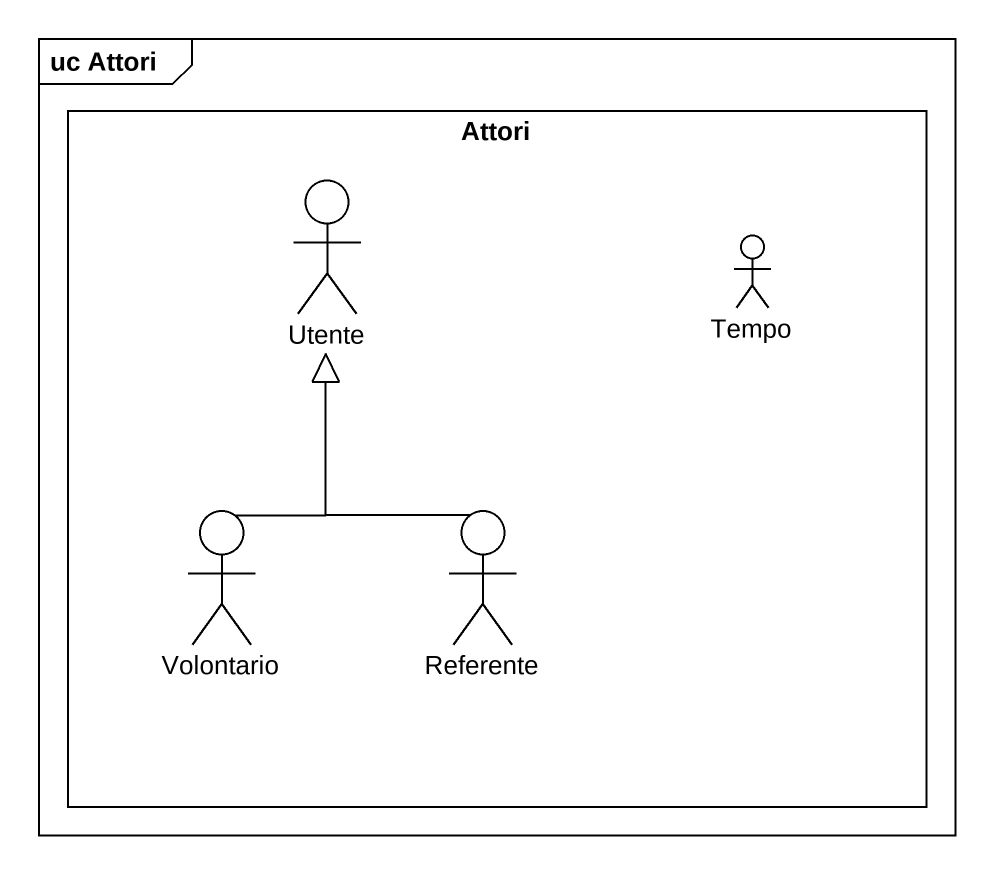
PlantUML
@startuml
mainframe uc Attori
rectangle Attori {
  actor Utente
  actor Tempo
  actor Volontario
  actor Referente
}
Volontario -up-|> Utente
Referente -up-|> Utente
@enduml
